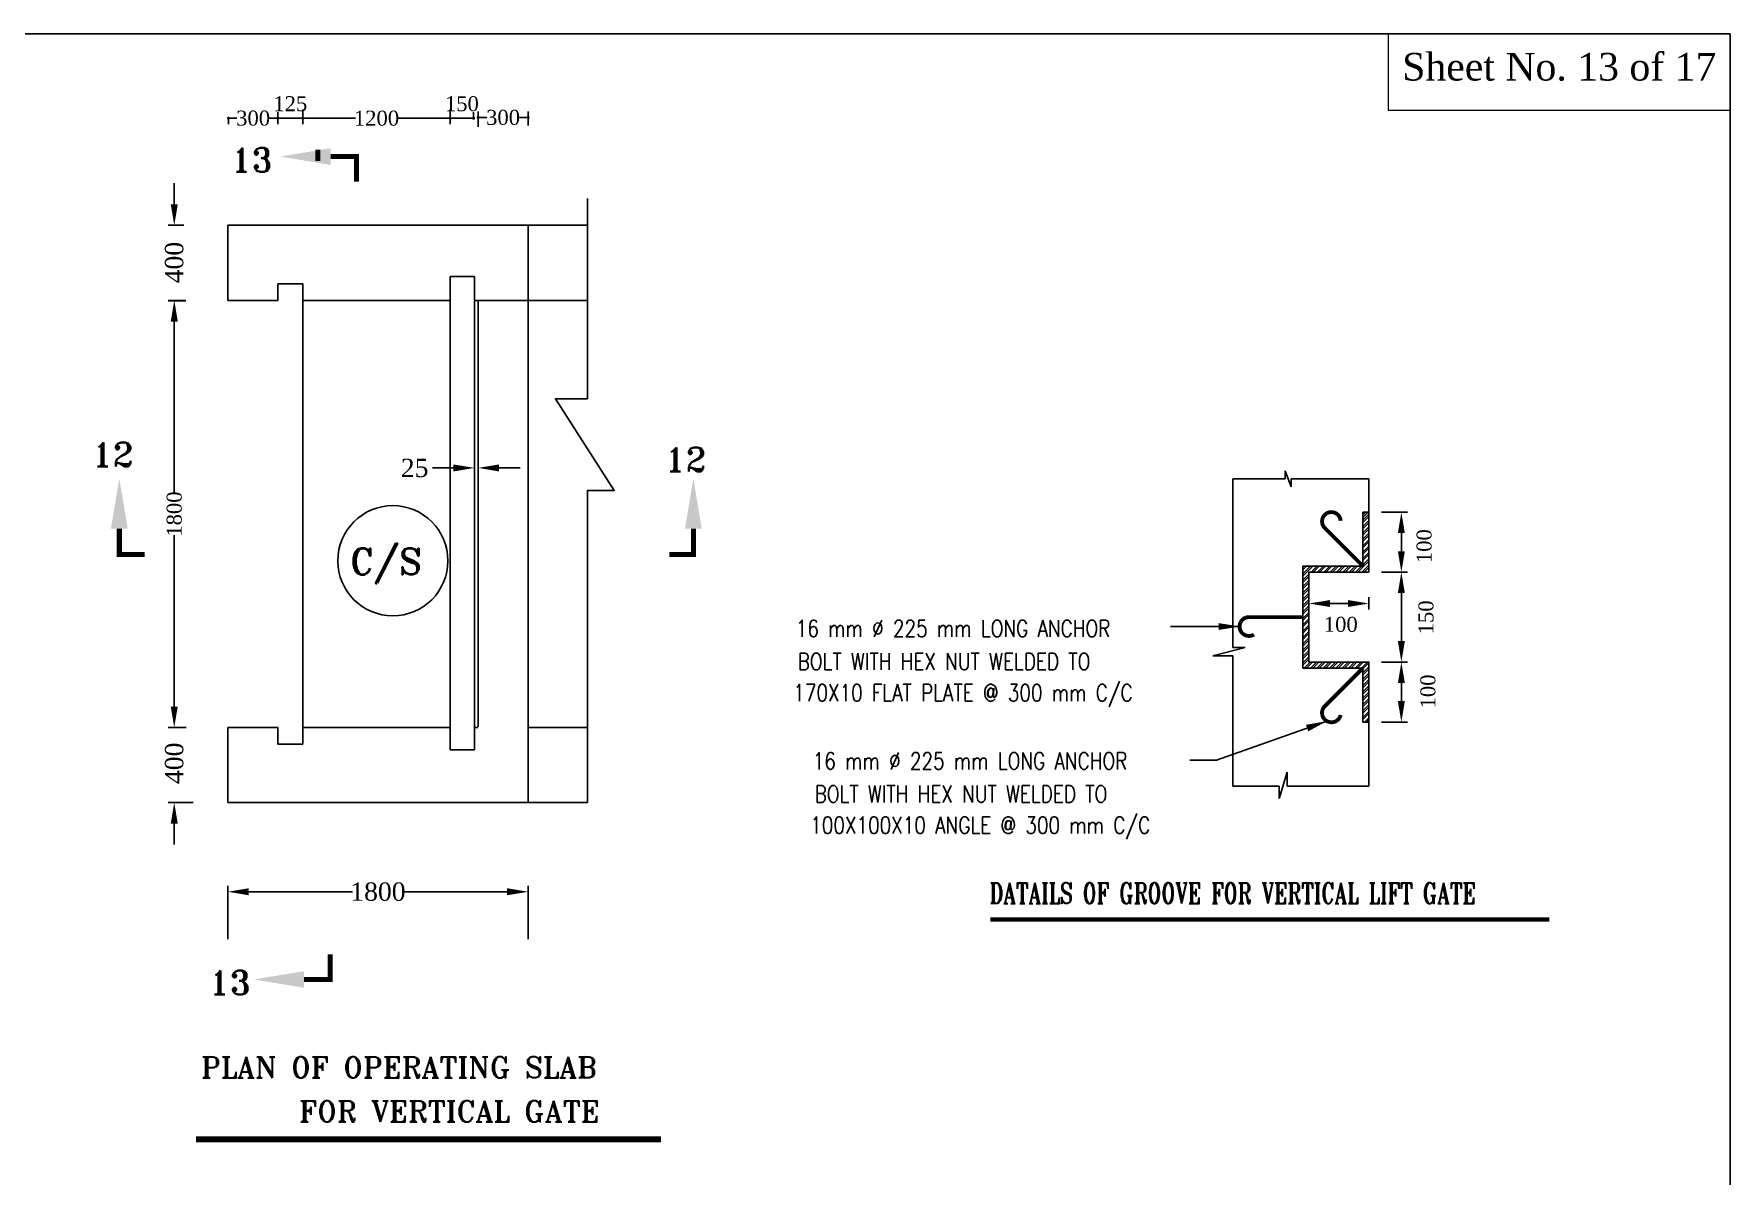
# Model space of a CAD drawing. Extents: x -298162 to 1078160, y -513173 to -216568.
# Drawn here: x 609754 to 638038, y -435985 to -416931 of the extents above; entities that cross this region are included whole.
import ezdxf

# ---------------------------------------------------------------- set-up
doc = ezdxf.new("R2010")
doc.units = 0
doc.header["$MEASUREMENT"] = 0
doc.linetypes.add('ACAD_ISO02W100', pattern=[15, 12, -3])
doc.linetypes.add('DASHED', pattern=[0.75, 0.5, -0.25])
doc.layers.get('0').update_dxf_attribs({"linetype": 'CONTINUOUS'})
doc.layers.get('DEFPOINTS').update_dxf_attribs({"linetype": 'CONTINUOUS'})
doc.layers.add('doted', color=172, linetype='ACAD_ISO02W100', lineweight=30)
doc.layers.add('LINE', color=7, linetype='CONTINUOUS')
doc.styles.add('BIG', font='ROMANT.SHX')
doc.styles.add('ROMANS', font='romans.shx', dxfattribs={"width": 0.8, "height": 100})
doc.styles.get("Standard").update_dxf_attribs({"font": 'times.ttf', "height": 250})
doc.dimstyles.new('3', dxfattribs={"dimtxt": 225, "dimasz": 350, "dimexe": 100, "dimexo": 25, "dimgap": 9, "dimtad": 0, "dimdec": 0, "dimzin": 0, "dimdsep": 46, "dimtxsty": 'Standard', "dimcen": 0, "dimclrt": 256, "dimadec": 0, "dimazin": 0, "dimtfac": 1, "dimtdec": 0, "dimtofl": 0, "dimtmove": 2, "dimatfit": 3, "dimfxl": 1, "dimtolj": 1, "dimtzin": 0, "dimarcsym": 0})

# ---------------------------------------------------------------- blocks, each defined once
blk = doc.blocks.new('*D953')
at = {"layer": 'DEFPOINTS', "color": 0, "lineweight": -2}
for p in [(612313, -421381), (612094, -428501), (612293, -428501)]:
    blk.add_point(p, dxfattribs=at)
at = {"layer": 'LINE', "color": 0, "lineweight": -2}
for p, q in [((612288, -421381), (611994, -421381)), ((612094, -421731), (612094, -424591)), ((612094, -428151), (612094, -425291)), ((612268, -428501), (611994, -428501))]:
    blk.add_line(p, q, dxfattribs=at)
for points in [[(612035, -421731), (612152, -421731), (612094, -421381)], [(612035, -428151), (612152, -428151), (612094, -428501)]]:
    blk.add_solid(points, dxfattribs=at)
at = {"layer": 'LINE', "insert": (612094, -424941), "char_height": 250, "attachment_point": 5, "rotation": 90}
blk.add_mtext('\\A1;1800', dxfattribs=at)
blk = doc.blocks.new('*D954')
at = {"layer": 'DEFPOINTS', "color": 0, "lineweight": -2}
for p in [(612986, -431241), (612986, -432058), (617995, -432058)]:
    blk.add_point(p, dxfattribs=at)
at = {"layer": 'LINE', "color": 0, "lineweight": -2}
for p, q in [((612986, -432033), (612986, -431141)), ((613336, -431241), (615065, -431241)), ((617645, -431241), (615916, -431241)), ((617995, -432033), (617995, -431141))]:
    blk.add_line(p, q, dxfattribs=at)
for points in [[(613336, -431183), (613336, -431300), (612986, -431241)], [(617645, -431183), (617645, -431300), (617995, -431241)]]:
    blk.add_solid(points, dxfattribs=at)
at = {"layer": 'LINE', "insert": (615490, -431241), "char_height": 250, "attachment_point": 5}
blk.add_mtext('\\A1;{\\H1.222x;\\C7;1800}', dxfattribs=at)
blk = doc.blocks.new('*D968')
at = {"layer": 'DEFPOINTS', "color": 0, "lineweight": -2}
for p in [(612318, -428501), (612094, -429753), (612436, -429753)]:
    blk.add_point(p, dxfattribs=at)
at = {"layer": 'LINE', "color": 0, "lineweight": -2}
for p, q in [((612094, -428151), (612094, -427801)), ((612293, -428501), (611994, -428501)), ((612411, -429753), (611994, -429753)), ((612094, -430103), (612094, -430453))]:
    blk.add_line(p, q, dxfattribs=at)
for points in [[(612035, -428151), (612152, -428151), (612094, -428501)], [(612035, -430103), (612152, -430103), (612094, -429753)]]:
    blk.add_solid(points, dxfattribs=at)
at = {"layer": 'LINE', "insert": (612094, -429099), "char_height": 250, "attachment_point": 5, "rotation": 90}
blk.add_mtext('\\A1;{\\H1.222x;\\C7;400}', dxfattribs=at)
blk = doc.blocks.new('*D969')
at = {"layer": 'DEFPOINTS', "color": 0, "lineweight": -2}
for p in [(617100, -424050), (617100, -424171), (617160, -424050)]:
    blk.add_point(p, dxfattribs=at)
at = {"layer": 'LINE', "color": 0, "lineweight": -2}
for p, q in [((616750, -424171), (616400, -424171)), ((617100, -424075), (617100, -424271)), ((617160, -424075), (617160, -424271)), ((617510, -424171), (617860, -424171))]:
    blk.add_line(p, q, dxfattribs=at)
for points in [[(616750, -424113), (616750, -424229), (617100, -424171)], [(617510, -424113), (617510, -424229), (617160, -424171)]]:
    blk.add_solid(points, dxfattribs=at)
at = {"layer": 'LINE', "insert": (616102, -424173), "char_height": 250, "attachment_point": 5}
blk.add_mtext('\\A1;{\\H1.222x;\\C7;25}', dxfattribs=at)
blk = doc.blocks.new('*D970')
at = {"layer": 'DEFPOINTS', "color": 0, "lineweight": -2}
for p in [(612276, -420123), (612094, -421376), (612299, -421376)]:
    blk.add_point(p, dxfattribs=at)
at = {"layer": 'LINE', "color": 0, "lineweight": -2}
for p, q in [((612094, -419773), (612094, -419423)), ((612251, -420123), (611994, -420123)), ((612274, -421376), (611994, -421376)), ((612094, -421726), (612094, -422076))]:
    blk.add_line(p, q, dxfattribs=at)
for points in [[(612035, -419773), (612152, -419773), (612094, -420123)], [(612035, -421726), (612152, -421726), (612094, -421376)]]:
    blk.add_solid(points, dxfattribs=at)
at = {"layer": 'LINE', "insert": (612094, -420746), "char_height": 250, "attachment_point": 5, "rotation": 90}
blk.add_mtext('\\A1;{\\H1.222x;\\C7;400}', dxfattribs=at)
blk = doc.blocks.new('_Dot')
at = {"color": 0, "linetype": 'ByBlock', "lineweight": -2}
blk.add_line((-0.5, 0), (-1, 0), dxfattribs=at)
at = {"color": 0, "linetype": 'ByBlock', "const_width": 0.5}
blk.add_lwpolyline([(-0.25, 0, 1), (0.25, 0, 1)], format="xyb", close=True, dxfattribs=at)
blk = doc.blocks.new('*D971')
at = {"layer": 'DEFPOINTS', "color": 0, "lineweight": -2}
for p in [(617160, -418325), (617160, -418507), (617995, -418484)]:
    blk.add_point(p, dxfattribs=at)
at = {"layer": 'LINE', "color": 0, "lineweight": -2}
for p, q in [((617160, -418482), (617160, -418225)), ((617995, -418459), (617995, -418225)), ((617210, -418325), (617306, -418325)), ((617945, -418325), (617849, -418325))]:
    blk.add_line(p, q, dxfattribs=at)
at = {"layer": 'LINE', "color": 0, "lineweight": -2, "xscale": 50, "yscale": 50, "zscale": 50, "rotation": 180}
blk.add_blockref('_Dot', (617160, -418325), dxfattribs=at)
at = {"layer": 'LINE', "color": 0, "lineweight": -2, "xscale": 50, "yscale": 50, "zscale": 50}
blk.add_blockref('_Dot', (617995, -418325), dxfattribs=at)
at = {"layer": 'LINE', "insert": (617577, -418325), "char_height": 250, "attachment_point": 5}
blk.add_mtext('\\A1;{\\C7;300}', dxfattribs=at)
blk = doc.blocks.new('*D972')
at = {"layer": 'DEFPOINTS', "color": 0, "lineweight": -2}
for p in [(616695, -418362), (617086, -418338), (617086, -418362)]:
    blk.add_point(p, dxfattribs=at)
at = {"layer": 'LINE', "color": 0, "lineweight": -2}
for p, q in [((616695, -418337), (616695, -418238)), ((617086, -418337), (617086, -418238)), ((616745, -418338), (617036, -418338))]:
    blk.add_line(p, q, dxfattribs=at)
at = {"layer": 'LINE', "color": 0, "lineweight": -2, "xscale": 50, "yscale": 50, "zscale": 50, "rotation": 180}
blk.add_blockref('_Dot', (616695, -418338), dxfattribs=at)
at = {"layer": 'LINE', "color": 0, "lineweight": -2, "xscale": 50, "yscale": 50, "zscale": 50}
blk.add_blockref('_Dot', (617086, -418338), dxfattribs=at)
at = {"layer": 'LINE', "insert": (616890, -418097), "char_height": 250, "attachment_point": 5}
blk.add_mtext('\\A1;{\\C7;150}', dxfattribs=at)
blk = doc.blocks.new('*D973')
at = {"layer": 'DEFPOINTS', "color": 0, "lineweight": -2}
for p in [(613820, -418362), (614238, -418338), (614238, -418362)]:
    blk.add_point(p, dxfattribs=at)
at = {"layer": 'LINE', "color": 0, "lineweight": -2}
for p, q in [((613820, -418337), (613820, -418238)), ((614238, -418337), (614238, -418238)), ((613870, -418338), (614188, -418338))]:
    blk.add_line(p, q, dxfattribs=at)
at = {"layer": 'LINE', "color": 0, "lineweight": -2, "xscale": 50, "yscale": 50, "zscale": 50, "rotation": 180}
blk.add_blockref('_Dot', (613820, -418338), dxfattribs=at)
at = {"layer": 'LINE', "color": 0, "lineweight": -2, "xscale": 50, "yscale": 50, "zscale": 50}
blk.add_blockref('_Dot', (614238, -418338), dxfattribs=at)
at = {"layer": 'LINE', "insert": (614029, -418097), "char_height": 250, "attachment_point": 5}
blk.add_mtext('\\A1;{\\C7;125}', dxfattribs=at)
blk = doc.blocks.new('*D974')
at = {"layer": 'DEFPOINTS', "color": 0, "lineweight": -2}
for p in [(614238, -418169), (616695, -418169), (616695, -418338)]:
    blk.add_point(p, dxfattribs=at)
at = {"layer": 'LINE', "color": 0, "lineweight": -2}
for p, q in [((614238, -418194), (614238, -418438)), ((616695, -418194), (616695, -418438)), ((614288, -418338), (615116, -418338)), ((616645, -418338), (615816, -418338))]:
    blk.add_line(p, q, dxfattribs=at)
at = {"layer": 'LINE', "color": 0, "lineweight": -2, "xscale": 50, "yscale": 50, "zscale": 50, "rotation": 180}
blk.add_blockref('_Dot', (614238, -418338), dxfattribs=at)
at = {"layer": 'LINE', "color": 0, "lineweight": -2, "xscale": 50, "yscale": 50, "zscale": 50}
blk.add_blockref('_Dot', (616695, -418338), dxfattribs=at)
at = {"layer": 'LINE', "insert": (615466, -418338), "char_height": 250, "attachment_point": 5}
blk.add_mtext('\\A1;{\\C7;1200}', dxfattribs=at)
blk = doc.blocks.new('*D975')
at = {"layer": 'DEFPOINTS', "color": 0, "lineweight": -2}
for p in [(612998, -418313), (613820, -418313), (613820, -418337)]:
    blk.add_point(p, dxfattribs=at)
at = {"layer": 'LINE', "color": 0, "lineweight": -2}
for p, q in [((612998, -418338), (612998, -418437)), ((613048, -418337), (613137, -418337)), ((613770, -418337), (613681, -418337)), ((613820, -418338), (613820, -418437))]:
    blk.add_line(p, q, dxfattribs=at)
at = {"layer": 'LINE', "color": 0, "lineweight": -2, "xscale": 50, "yscale": 50, "zscale": 50, "rotation": 180}
blk.add_blockref('_Dot', (612998, -418337), dxfattribs=at)
at = {"layer": 'LINE', "color": 0, "lineweight": -2, "xscale": 50, "yscale": 50, "zscale": 50}
blk.add_blockref('_Dot', (613820, -418337), dxfattribs=at)
at = {"layer": 'LINE', "insert": (613409, -418337), "char_height": 250, "attachment_point": 5}
blk.add_mtext('\\A1;{\\C7;300}', dxfattribs=at)
blk = doc.blocks.new('*D989')
at = {"color": 0, "lineweight": -2}
for p, q in [((632226, -425910), (632656, -425910)), ((632556, -426260), (632556, -427060)), ((632226, -427410), (632656, -427410))]:
    blk.add_line(p, q, dxfattribs=at)
for points in [[(632498, -426260), (632615, -426260), (632556, -425910)], [(632498, -427060), (632615, -427060), (632556, -427410)]]:
    blk.add_solid(points, dxfattribs=at)
at = {"layer": 'DEFPOINTS', "color": 0, "lineweight": -2}
for p in [(632201, -425910), (632201, -427410), (632556, -427410)]:
    blk.add_point(p, dxfattribs=at)
at = {"insert": (632937, -425476), "char_height": 250, "attachment_point": 5, "rotation": 90}
blk.add_mtext('\\A1;100', dxfattribs=at)
blk = doc.blocks.new('*D990')
at = {"color": 0, "lineweight": -2}
for p, q in [((632226, -424909), (632656, -424909)), ((632556, -425259), (632556, -425560)), ((632226, -425910), (632656, -425910))]:
    blk.add_line(p, q, dxfattribs=at)
for points in [[(632498, -425259), (632615, -425259), (632556, -424909)], [(632498, -425560), (632615, -425560), (632556, -425910)]]:
    blk.add_solid(points, dxfattribs=at)
at = {"layer": 'DEFPOINTS', "color": 0, "lineweight": -2}
for p in [(632201, -424909), (632201, -425910), (632556, -425910)]:
    blk.add_point(p, dxfattribs=at)
at = {"insert": (632968, -426664), "char_height": 250, "attachment_point": 5, "rotation": 90}
blk.add_mtext('\\A1;150', dxfattribs=at)
blk = doc.blocks.new('*D991')
at = {"color": 0, "lineweight": -2}
for p, q in [((632226, -427410), (632656, -427410)), ((632556, -427760), (632556, -428060)), ((632226, -428410), (632656, -428410))]:
    blk.add_line(p, q, dxfattribs=at)
for points in [[(632498, -427760), (632615, -427760), (632556, -427410)], [(632498, -428060), (632615, -428060), (632556, -428410)]]:
    blk.add_solid(points, dxfattribs=at)
at = {"layer": 'DEFPOINTS', "color": 0, "lineweight": -2}
for p in [(632201, -427410), (632201, -428410), (632556, -428410)]:
    blk.add_point(p, dxfattribs=at)
at = {"insert": (633000, -427900), "char_height": 250, "attachment_point": 5, "rotation": 90}
blk.add_mtext('\\A1;100', dxfattribs=at)
blk = doc.blocks.new('*D992')
at = {"color": 0, "lineweight": -2}
for p, q in [((631016, -426326), (631016, -426533)), ((631366, -426433), (631666, -426433)), ((632016, -426326), (632016, -426533))]:
    blk.add_line(p, q, dxfattribs=at)
for points in [[(631366, -426375), (631366, -426491), (631016, -426433)], [(631666, -426375), (631666, -426491), (632016, -426433)]]:
    blk.add_solid(points, dxfattribs=at)
at = {"layer": 'DEFPOINTS', "color": 0, "lineweight": -2}
for p in [(631016, -426301), (632016, -426301), (632016, -426433)]:
    blk.add_point(p, dxfattribs=at)
at = {"insert": (631546, -426782), "char_height": 250, "attachment_point": 5}
blk.add_mtext('\\A1;100', dxfattribs=at)

msp = doc.modelspace()

# ---------------------------------------------------------------- linework, layer by layer
at = {"color": 0, "linetype": 'Continuous'}
for p, q in [((630619.961, -424217.05), (630720.961, -424486.05)), ((630619.961, -424352.05), (630619.961, -424217.05)), ((629747.961, -427168.05), (629747.961, -424352.05)), ((629747.961, -424352.05), (630619.961, -424352.05)), ((630720.961, -424352.05), (632015.613, -424352.05)), ((630720.961, -424486.05), (630720.961, -424352.05)), ((632015.613, -424909.535), (632015.613, -424352.05)), ((631915.613, -424996.808), (632003.537, -424908.883)), ((631915.613, -424959.308), (631965.386, -424909.535)), ((631915.613, -425043.765), (632015.613, -424943.765)), ((631915.613, -425081.265), (632015.613, -424981.265)), ((631915.613, -425149.831), (632015.613, -425049.831)), ((631915.613, -425187.331), (632015.613, -425087.331)), ((631915.613, -425255.897), (632015.613, -425155.897)), ((631915.613, -425293.397), (632015.613, -425193.397)), ((631915.613, -425361.963), (632015.613, -425261.963)), ((631915.613, -425399.463), (632015.613, -425299.463)), ((631915.613, -425468.029), (632015.613, -425368.029)), ((631915.613, -425505.529), (632015.613, -425405.529)), ((631915.613, -425574.095), (632015.613, -425474.095)), ((631915.613, -425611.595), (632015.613, -425511.595)), ((631915.613, -425680.161), (632015.613, -425580.161)), ((631915.613, -425717.661), (632015.613, -425617.661)), ((630915.613, -425975.199), (631081.277, -425809.535)), ((630915.613, -425831.633), (630937.711, -425809.535)), ((630915.613, -425937.699), (631043.777, -425809.535)), ((630915.613, -425869.133), (630975.211, -425809.535)), ((630915.613, -426043.765), (631015.613, -425943.765)), ((631049.843, -425909.535), (631149.843, -425809.535)), ((631087.343, -425909.535), (631187.343, -425809.535)), ((631155.909, -425909.535), (631255.909, -425809.535)), ((631193.409, -425909.535), (631293.409, -425809.535)), ((631261.975, -425909.535), (631361.975, -425809.535)), ((631299.475, -425909.535), (631399.475, -425809.535)), ((631368.041, -425909.535), (631468.041, -425809.535)), ((631405.541, -425909.535), (631505.541, -425809.535)), ((631474.107, -425909.535), (631574.107, -425809.535)), ((631511.607, -425909.535), (631611.607, -425809.535)), ((631580.173, -425909.535), (631680.173, -425809.535)), ((631617.673, -425909.535), (631717.673, -425809.535)), ((631686.239, -425909.535), (631786.239, -425809.535)), ((631723.739, -425909.535), (631823.739, -425809.535)), ((631792.305, -425909.535), (631892.305, -425809.535)), ((631829.805, -425909.535), (632015.613, -425723.727)), ((631898.371, -425909.535), (632015.613, -425792.293)), ((631915.613, -425786.227), (632015.613, -425686.227)), ((631935.871, -425909.535), (632015.613, -425829.793)), ((632004.437, -425909.535), (632015.613, -425898.359)), ((630915.613, -426081.265), (631015.613, -425981.265)), ((630915.613, -426149.831), (631015.613, -426049.831)), ((630915.613, -426187.331), (631015.613, -426087.331)), ((630915.613, -426255.897), (631015.613, -426155.897)), ((630915.613, -426293.397), (631015.613, -426193.397)), ((630915.613, -426361.963), (631015.613, -426261.963)), ((630915.613, -426399.463), (631015.613, -426299.463)), ((630915.613, -426468.029), (631015.613, -426368.029)), ((630915.613, -426505.529), (631015.613, -426405.529)), ((630915.613, -426574.095), (631015.613, -426474.095)), ((630915.613, -426611.595), (631015.613, -426511.595)), ((630915.613, -426680.161), (631015.613, -426580.161)), ((630915.613, -426717.661), (631015.613, -426617.661)), ((630915.613, -426786.227), (631015.613, -426686.227)), ((630915.613, -426823.727), (631015.613, -426723.727)), ((630915.613, -426892.293), (631015.613, -426792.293)), ((630915.613, -426929.793), (631015.613, -426829.793)), ((630915.613, -426998.359), (631015.613, -426898.359)), ((630915.613, -427035.859), (631015.613, -426935.859)), ((630915.613, -427104.425), (631015.613, -427004.425)), ((630915.613, -427141.925), (631015.613, -427041.925)), ((629411.961, -427303.05), (629948.961, -427168.05)), ((629747.961, -427303.05), (629411.961, -427303.05)), ((629948.961, -427168.05), (629747.961, -427168.05)), ((629747.961, -429482.05), (629747.961, -427303.05)), ((630915.613, -427210.491), (631015.613, -427110.491)), ((630915.613, -427247.991), (631015.613, -427147.991)), ((630915.613, -427316.557), (631015.613, -427216.557)), ((630915.613, -427354.057), (631015.613, -427254.057)), ((630915.613, -427422.623), (631015.613, -427322.623)), ((630915.613, -427460.123), (631015.613, -427360.123)), ((630934.768, -427509.535), (631034.768, -427409.535)), ((630972.268, -427509.535), (631072.268, -427409.535)), ((631040.834, -427509.535), (631140.834, -427409.535)), ((631078.334, -427509.535), (631178.334, -427409.535)), ((631146.9, -427509.535), (631246.9, -427409.535)), ((631184.4, -427509.535), (631284.4, -427409.535)), ((631252.966, -427509.535), (631352.966, -427409.535)), ((631290.466, -427509.535), (631390.466, -427409.535)), ((631359.032, -427509.535), (631459.032, -427409.535)), ((631396.532, -427509.535), (631496.532, -427409.535)), ((631465.098, -427509.535), (631565.098, -427409.535)), ((631502.598, -427509.535), (631602.598, -427409.535)), ((631571.164, -427509.535), (631671.164, -427409.535)), ((631608.664, -427509.535), (631708.664, -427409.535)), ((631677.23, -427509.535), (631777.23, -427409.535)), ((631714.73, -427509.535), (631814.73, -427409.535)), ((631783.296, -427509.535), (631883.296, -427409.535)), ((631820.796, -427509.535), (631920.796, -427409.535)), ((631889.362, -427509.535), (631989.362, -427409.535)), ((631915.613, -427520.784), (632015.613, -427420.784)), ((631915.613, -427589.35), (632015.613, -427489.35)), ((631915.613, -427626.85), (632015.613, -427526.85)), ((631915.613, -427695.416), (632015.613, -427595.416)), ((631915.613, -427732.916), (632015.613, -427632.916)), ((631915.613, -427801.482), (632015.613, -427701.482)), ((631915.613, -427838.982), (632015.613, -427738.982)), ((631915.613, -427907.548), (632015.613, -427807.548)), ((631915.613, -427945.048), (632015.613, -427845.048)), ((631915.613, -428013.614), (632015.613, -427913.614)), ((631915.613, -428051.114), (632015.613, -427951.114)), ((631915.613, -428119.68), (632015.613, -428019.68)), ((631915.613, -428157.18), (632015.613, -428057.18)), ((631915.613, -428225.746), (632015.613, -428125.746)), ((631915.613, -428263.246), (632015.613, -428163.246)), ((631915.613, -428331.812), (632015.613, -428231.812)), ((631915.613, -428369.312), (632015.613, -428269.312)), ((631943.956, -428409.535), (632015.613, -428337.878)), ((631981.456, -428409.535), (632015.613, -428375.378)), ((632015.613, -428409.535), (632015.613, -429482.05)), ((630653.961, -429248.05), (630519.961, -429684.05)), ((630653.961, -429482.05), (630653.961, -429248.05)), ((630519.961, -429482.05), (629747.961, -429482.05)), ((630519.961, -429684.05), (630519.961, -429482.05)), ((632015.613, -429482.05), (630653.961, -429482.05))]:
    msp.add_line(p, q, dxfattribs=at)
at = {"color": 0}
for p, q in [((632015.613, -424909.535), (631915.613, -424909.535)), ((632015.613, -428409.535), (631915.613, -428409.535))]:
    msp.add_line(p, q, dxfattribs=at)
at = {"color": 0, "linetype": 'Continuous', "const_width": 64}
for points in [[(631915.613, -425809.535), (631279.217, -425173.139, -1.441957363), (631543.777, -425052.668)], [(630915.613, -426659.535), (630015.613, -426659.535, 1.327936427), (630099.147, -426950.145, -0.669707327)], [(631915.613, -427509.535), (631279.217, -428145.931, 1.327936427), (631543.777, -428292.356, -0.669707327)]]:
    msp.add_lwpolyline(points, format="xyb", dxfattribs=at)
at = {"color": 0, "linetype": 'Continuous'}
for points in [[(631915.613, -424909.535), (631915.613, -425809.535)], [(632015.613, -424909.535), (632015.613, -425909.535), (632015.613, -425909.535)], [(631915.613, -425809.535), (630915.613, -425809.535), (630915.613, -427509.535), (631915.613, -427509.535), (631915.613, -428409.535)], [(632015.613, -425909.535), (631015.613, -425909.535), (631015.613, -427409.535), (632015.613, -427409.535), (632015.613, -428409.535)]]:
    msp.add_lwpolyline(points, dxfattribs=at)
at = {"layer": 'DEFPOINTS', "color": 0, "linetype": 'ByBlock'}
msp.add_point((632252.631, -425932.842), dxfattribs=at)
msp.add_point((632252.631, -425932.842), dxfattribs=at)
at = {"layer": 'doted', "color": 0, "linetype": 'ByBlock', "lineweight": 13}
msp.add_lwpolyline([(638037.769, -416930.684), (632338.484, -416930.684), (632338.484, -418201.332), (638037.769, -418201.332)], close=True, dxfattribs=at)
at = {"layer": 'LINE', "color": 0}
for p, q in [((618011.055, -420123.311), (612985.51, -420123.311)), ((612985.51, -420123.311), (612985.51, -421375.661)), ((617994.91, -420123.311), (617994.91, -425424.161)), ((618983.495, -420123.311), (618011.055, -420123.311)), ((614237.86, -421097.361), (613820.41, -421097.361)), ((613820.41, -421097.361), (613820.41, -421375.661)), ((614237.86, -421097.361), (614237.86, -421375.661)), ((616694.621, -428500.579), (616694.621, -420979.766)), ((617099.678, -420979.766), (616694.621, -420979.766)), ((617099.678, -421366.873), (617099.678, -420979.766)), ((613820.41, -421375.661), (612985.51, -421375.661)), ((615246.464, -421375.661), (614237.86, -421375.661)), ((614237.86, -421375.661), (614237.86, -428500.579)), ((616694.621, -421375.661), (615079.663, -421375.661)), ((617099.678, -421375.661), (617099.678, -428496.934)), ((617160.01, -421375.661), (617099.678, -421375.661)), ((618983.495, -421375.661), (617099.678, -421375.661)), ((617994.91, -425424.021), (617994.91, -429752.929)), ((616694.621, -428091.917), (616694.621, -428466.369)), ((617099.678, -428091.917), (617099.678, -428466.369)), ((617994.91, -428418.96), (617994.91, -427949.079)), ((612985.51, -429752.929), (612985.51, -428500.579)), ((613820.41, -428500.579), (612985.51, -428500.579)), ((613820.41, -428778.879), (613820.41, -428500.579)), ((615246.464, -428500.579), (614237.86, -428500.579)), ((614237.86, -428778.879), (614237.86, -428500.579)), ((615246.464, -428500.579), (616694.621, -428500.579)), ((616694.621, -428875.031), (616694.621, -428500.579)), ((617098.489, -428500.579), (617098.489, -428875.031)), ((617156.184, -428500.579), (617098.489, -428500.579)), ((618983.495, -428500.579), (617994.91, -428500.579)), ((614237.86, -428778.879), (613820.41, -428778.879)), ((617098.489, -428875.031), (616694.621, -428875.031)), ((618011.055, -429752.929), (612985.51, -429752.929)), ((618983.495, -429752.929), (618011.055, -429752.929))]:
    msp.add_line(p, q, dxfattribs=at)
at = {"layer": 'LINE', "color": 0, "linetype": 'DASHED', "ltscale": 3}
for p, q in [((617160.01, -421375.661), (617160.01, -425424.161)), ((617160.01, -425424.021), (617160.01, -428496.934))]:
    msp.add_line(p, q, dxfattribs=at)
at = {"layer": 'LINE', "color": 0}
msp.add_lwpolyline([(577532.569, -459716.504), (638037.769, -459716.504), (638037.769, -416930.684), (577532.569, -416930.684)], close=True, dxfattribs=at)
for points, const_width in [([(614487.197, -419052.209), (614487.197, -418861.597)], 83.49), ([(614699.331, -418976.759), (614889.943, -418976.759)], 83.49), ([(614871.044, -418976.759), (615131.369, -418976.759), (615131.369, -419396.656)], 83.49), ([(611177.765, -425182.264), (611177.765, -425372.876)], 83.49), ([(611177.765, -425353.977), (611177.765, -425614.301), (611597.662, -425614.301)], 83.49), ([(620749.765, -425353.977), (620749.765, -425614.301), (620347.751, -425614.301)], 83.49), ([(620749.765, -425182.264), (620749.765, -425372.876)], 83.49), ([(625701.207, -431702.91), (635021.439, -431702.91)], 75), ([(614430.631, -432704.538), (614690.955, -432704.538), (614690.955, -432284.641)], 83.49), ([(614258.918, -432704.538), (614449.53, -432704.538)], 83.49), ([(612455.751, -435372.08), (620212.698, -435372.08)], 101.2)]:
    msp.add_lwpolyline(points, dxfattribs=dict(at, const_width=const_width))
msp.add_lwpolyline([(618983.495, -419675.957), (618983.495, -423015.957), (618450.495, -423015.957), (619430.495, -424546.957), (618983.495, -424546.957), (618983.495, -429752.929)], dxfattribs=at)
msp.add_circle((615738.764, -425719.147), 918.613, dxfattribs=at)
for points in [[(614699.331, -418837.609), (614699.331, -419115.909), (613864.431, -418976.759)], [(611038.615, -425182.264), (611316.915, -425182.264), (611177.765, -424347.364)], [(620610.615, -425182.264), (620888.915, -425182.264), (620749.765, -424347.364)], [(614258.918, -432843.688), (614258.918, -432565.388), (613424.018, -432704.538)]]:
    msp.add_solid(points, dxfattribs=at)

# ---------------------------------------------------------------- texts
at = {"color": 0}
for s, height, style, width, p in [('16 mm %%c 225 mm LONG ANCHOR', 281.25, 'ROMANS', 0.8, (622458.353, -426989.711)), ('BOLT WITH HEX NUT WELDED TO', 281.25, 'ROMANS', 0.8, (622490.623, -427541.44)), (' 170X10 FLAT PLATE @ 300 mm C/C', 281.25, 'ROMANS', 0.8, (622262.024, -428061.947)), ('16 mm %%c 225 mm LONG ANCHOR', 281.25, 'ROMANS', 0.8, (622741.331, -429199.619)), ('BOLT WITH HEX NUT WELDED TO', 281.25, 'ROMANS', 0.8, (622773.601, -429751.348)), (' 100X100X10 ANGLE @ 300 mm C/C', 281.25, 'ROMANS', 0.8, (622545.002, -430271.855)), ('DATAILS OF GROOVE FOR VERTICAL LIFT GATE', 350, 'BIG', 0.7, (625687.607, -431439.91))]:
    msp.add_text(s, height=height, dxfattribs=dict(at, style=style, width=width)).set_placement(p)
at = {"layer": 'doted', "color": 0, "linetype": 'ByBlock', "lineweight": 13, "insert": (632570.045, -417247.707), "char_height": 460.83533, "width": 18322.85758, "attachment_point": 1}
msp.add_mtext('{\\fTimes New Roman|b0|i0|c204|p18;Sheet No. 1}3{\\fTimes New Roman|b0|i0|c204|p18; of 1}7', dxfattribs=at)
at = {"layer": 'LINE', "color": 0, "style": 'BIG'}
for s, height, p in [('13', 400, (613043.792, -419232.5)), ('12', 400, (610727.267, -424146.887)), ('12', 400, (620278.635, -424229.353)), ('C/S', 435.6, (615025.011, -425948.47)), ('13', 400, (612678.648, -432957.37)), ('PLAN OF OPERATING SLAB', 350, (612540.403, -434344.877)), (' FOR VERTICAL GATE ', 350, (613935.403, -435081.877))]:
    msp.add_text(s, height=height, dxfattribs=at).set_placement(p)

# ---------------------------------------------------------------- dimensions: what is measured, and where the dimension line sits
at = {"color": 0}
for base, p1, p2, text, picture, middle in [((632556.32, -425909.535), (632201.47, -424908.883), (632201.47, -425909.535), '150', '*D990', (632968.354, -426664.433)), ((632556.32, -427409.535), (632201.47, -425909.535), (632201.47, -427409.535), '100', '*D989', (632936.636, -425476.196)), ((632556.32, -428409.535), (632201.47, -427409.535), (632201.47, -428409.535), '100', '*D991', (633000.073, -427900.199))]:
    dim = msp.add_linear_dim(base=base, p1=p1, p2=p2, angle=90, text=text, dimstyle='3', dxfattribs=at)
    dim.commit()
    dim.dimension.update_dxf_attribs({"geometry": picture, "text_midpoint": middle, "dimtype": 160})
dim = msp.add_linear_dim(base=(632015.613, -426432.962), p1=(631015.613, -426300.751), p2=(632015.613, -426300.751), text='100', dimstyle='3', dxfattribs=at)
dim.commit()
dim.dimension.update_dxf_attribs({"geometry": '*D992', "text_midpoint": (631546.362, -426782.495), "dimtype": 160})
at = {"layer": 'LINE', "color": 0}
for base, p1, p2, text, picture, middle in [((614237.86, -418337.957), (613820.41, -418362.113), (614237.86, -418362.113), '{\\C7;125}', '*D973', (614029.135, -418097.294)), ((617086.221, -418337.957), (616694.621, -418362.113), (617086.221, -418362.113), '{\\C7;150}', '*D972', (616890.421, -418097.294)), ((616694.621, -418337.957), (614237.86, -418168.858), (616694.621, -418168.858), '{\\C7;1200}', '*D974', (615466.241, -418337.957)), ((617160.01, -418324.791), (617994.91, -418484.108), (617160.01, -418506.867), '{\\C7;300}', '*D971', (617577.46, -418324.791))]:
    dim = msp.add_linear_dim(base=base, p1=p1, p2=p2, angle=180, text=text, dimstyle='3', override={"dimasz": 50, "dimblk1": 'Dot', "dimblk2": 'Dot', "dimsah": 1}, dxfattribs=at)
    dim.commit()
    dim.dimension.update_dxf_attribs({"geometry": picture, "text_midpoint": middle})
dim = msp.add_linear_dim(base=(613820.41, -418337.114), p1=(612997.829, -418312.957), p2=(613820.41, -418312.957), angle=180, text='{\\C7;300}', dimstyle='3', override={"dimasz": 50, "dimblk1": 'Dot', "dimblk2": 'Dot', "dimsah": 1}, dxfattribs=at)
dim.commit()
dim.dimension.update_dxf_attribs({"geometry": '*D975', "text_midpoint": (613409.12, -418337.114), "dimtype": 160})
for base, p1, p2, angle, text, picture, middle in [((612093.766, -421375.661), (612276.027, -420123.311), (612298.81, -421375.661), 90, '{\\H1.222x;\\C7;400}', '*D970', (612093.766, -420745.719)), ((617099.678, -424170.99), (617160.01, -424050.206), (617099.678, -424050.206), 180, '{\\H1.222x;\\C7;25}', '*D969', (616102.495, -424172.957)), ((612093.766, -429752.929), (612318.071, -428500.579), (612436.08, -429752.929), 90, '{\\H1.222x;\\C7;400}', '*D968', (612093.766, -429099.174))]:
    dim = msp.add_linear_dim(base=base, p1=p1, p2=p2, angle=angle, text=text, dimstyle='3', dxfattribs=at)
    dim.commit()
    dim.dimension.update_dxf_attribs({"geometry": picture, "text_midpoint": middle, "dimtype": 160})
for base, p1, p2, angle, text, picture, middle in [((612093.766, -428500.579), (612312.896, -421381.449), (612293.071, -428500.579), 90, '1800', '*D953', (612093.766, -424941.014)), ((612985.51, -431241.269), (617994.91, -432057.706), (612985.51, -432057.706), 180, '{\\H1.222x;\\C7;1800}', '*D954', (615490.21, -431241.269))]:
    dim = msp.add_linear_dim(base=base, p1=p1, p2=p2, angle=angle, text=text, dimstyle='3', dxfattribs=at)
    dim.commit()
    dim.dimension.update_dxf_attribs({"geometry": picture, "text_midpoint": middle})

# ---------------------------------------------------------------- leaders
at = {"layer": 'LINE', "color": 0, "linetype": 'ByBlock', "lineweight": -2}
for points in [[(629858.302, -426816.846), (628707.979, -426816.846)], [(631314.276, -428394.803), (629472.098, -429045.591), (629027.673, -429045.591)]]:
    msp.add_leader(points, dimstyle='3', override={"dimgap": 9, "dimtad": 0, "dimfxl": 700}, dxfattribs=at)

doc.saveas('drawing.dxf')
